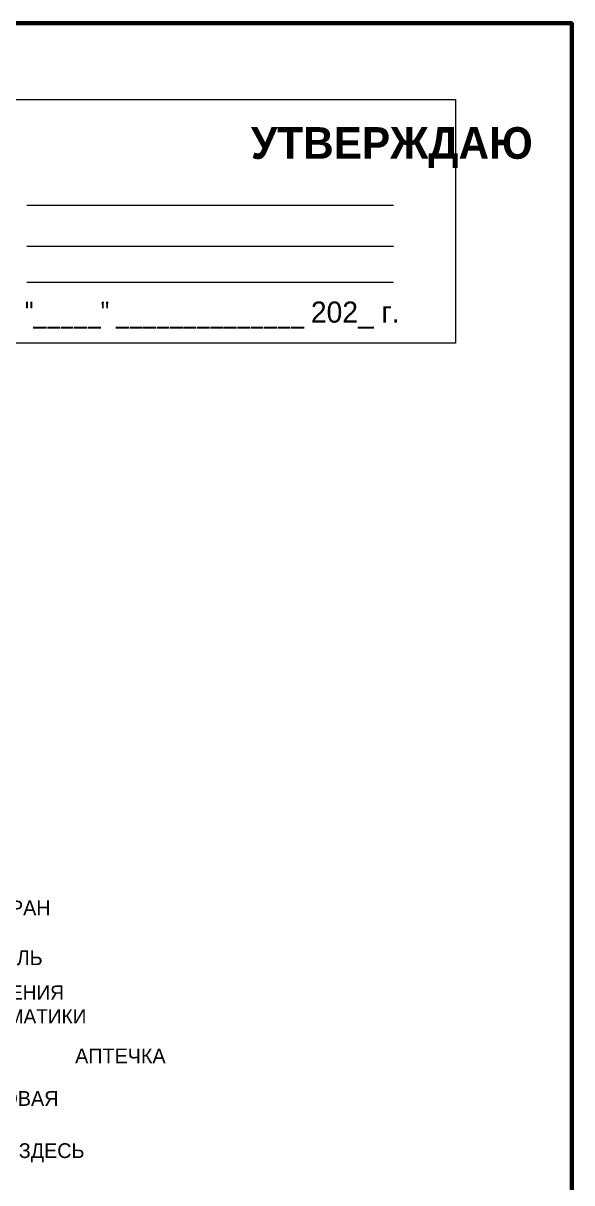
# Model space of a CAD drawing. Header units: millimetres. Extents: x 13810 to 67229, y 12374 to 21950.
# Drawn here: x 28115.3 to 28219.3, y 19259.2 to 19479 of the extents above; entities that cross this region are included whole.
import ezdxf

# ---------------------------------------------------------------- set-up
doc = ezdxf.new("R2010")
doc.units = ezdxf.units.MM
doc.styles.add('обычный', font='arial.ttf')

msp = doc.modelspace()

# ---------------------------------------------------------------- linework, layer by layer
at = {"color": 2, "lineweight": 100}
msp.add_lwpolyline([(27619.29, 19478.98), (28219.29, 19478.98), (28219.29, 19083.98), (27619.29, 19083.98)], close=True, dxfattribs=at)
msp.add_lwpolyline([(28102.23, 19464.53), (28197.24, 19464.53), (28197.24, 19418.32), (28102.23, 19418.32)], close=True)
for points in [[(28115.99, 19444.48), (28185.51, 19444.48)], [(28115.99, 19436.72), (28185.51, 19436.72)], [(28115.99, 19429.93), (28185.51, 19429.93)]]:
    msp.add_lwpolyline(points)

# ---------------------------------------------------------------- texts
at = {"lineweight": 0, "attachment_point": 5, "style": 'обычный'}
for s, insert, char_height, width in [('\\pi-18,l18,t18;{\\fProxima Nova Rg|b1|i0|c204|p2;УТВЕРЖДАЮ\\H1.1997x; }', (28185.18, 19455.41), 6, 126.6484), ('{\\fArial Narrow|b0|i0|c204|p34;"_____" ______________ \\fProxima Nova Rg|b0|i0|c204|p2;202_ г. }', (28151.14, 19423.65), 4, 78.6503), ('\\pi-8.4,l8.4,t8.4;{\\fProxima Nova Rg|b0|i0|c204|p2;ПОЖАРНЫЙ КРАН\\H1.6404x; }', (28103.65, 19311.3), 2.8, 126.6484), ('\\pi-8.4,l8.4,t8.4;{\\fProxima Nova Rg|b0|i0|c204|p2;ОГНЕТУШИТЕЛЬ\\H1.1997x; }', (28103.67, 19301.85), 2.8, 126.6484), ('\\pi-8.1,l8.1,t8.1;{\\fProxima Nova Rg|b0|i0|c204|p2;КНОПКА ВКЛЮЧЕНИЯ\\PПОЖАРНОЙ АВТОМАТИКИ}', (28103.62, 19293), 2.7, 126.6484), ('\\pi-8.4,l8.4,t8.4;{\\fProxima Nova Rg|b0|i0|c204|p2;АПТЕЧКА\\H1.1667x; }', (28133.72, 19283.27), 2.8, 126.6484), ('\\pi-8.4,l8.4,t8.4;{\\fProxima Nova Rg|b0|i0|c204|p2;ЭЛЕКТРОЩИТОВАЯ\\H1.1997x; }', (28103.67, 19274.8), 2.8, 126.6484), ('\\pi-8.4,l8.4,t8.4;{\\fProxima Nova Rg|b0|i0|c204|p2;ВЫ НАХОДИТЕСЬ ЗДЕСЬ\\H1.1997x; }', (28103.85, 19264.91), 2.8, 126.6484)]:
    msp.add_mtext(s, dxfattribs=dict(at, insert=insert, char_height=char_height, width=width))

doc.saveas('drawing.dxf')
